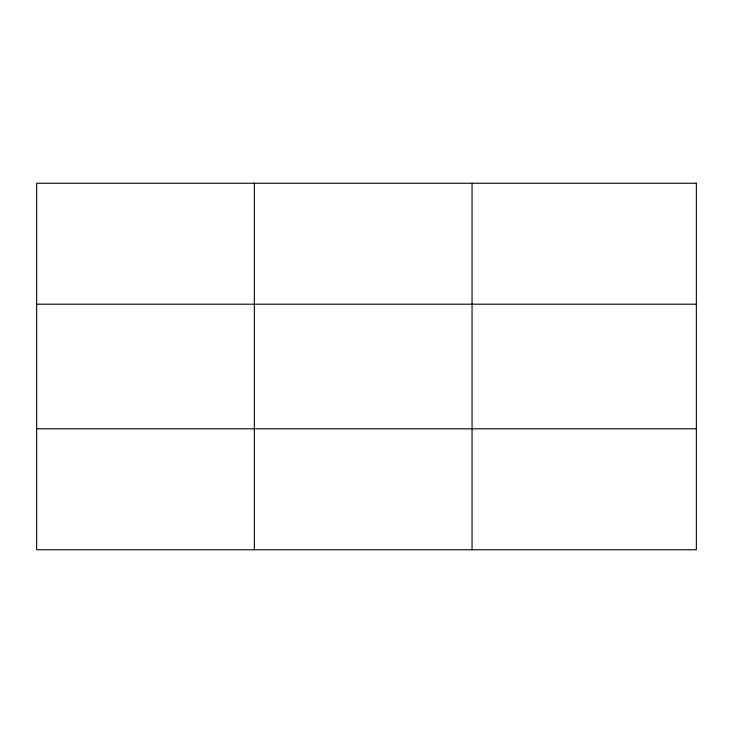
<?xml version="1.0" encoding="UTF-8"?>
<svg xmlns="http://www.w3.org/2000/svg" width="733" height="733" viewBox="0 0 733 733"><rect width="100%" height="100%" fill="white"/><g stroke="black" fill="none" stroke-linecap="round" stroke-linejoin="round"><path stroke-width="1.1" d="M254.351 549.75L254.351 183.25M472.052 549.75L472.052 183.25M36.65 304.195L696.35 304.195M36.65 428.805L696.35 428.805M696.35 183.25L36.65 183.25L36.65 549.75L696.35 549.75L696.35 183.25"/></g></svg>
